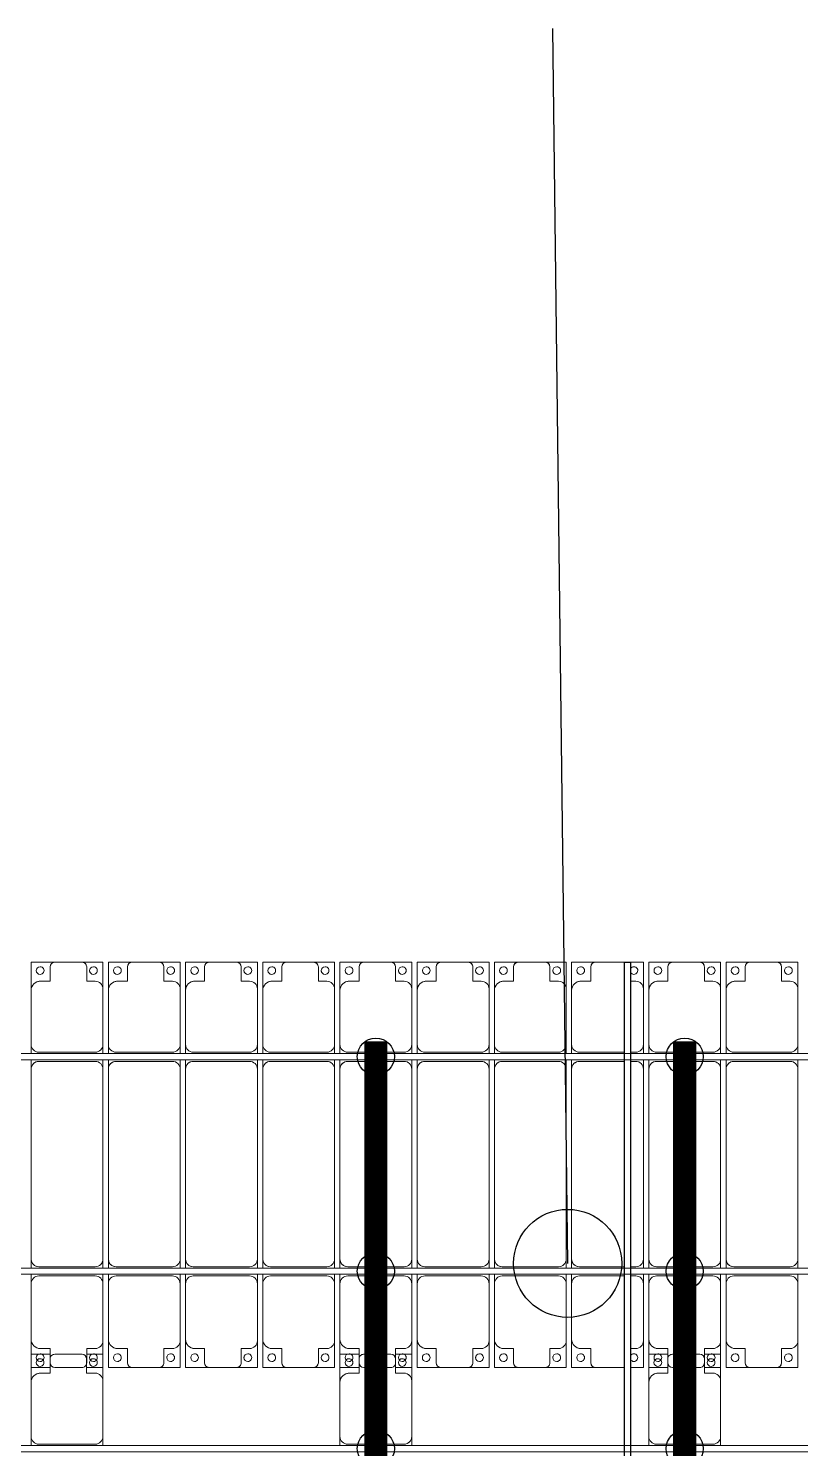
# Model space of a CAD drawing. Header units: millimetres. Extents: x -147246 to 112336, y -213734 to -86506.
# Drawn here: x -54364 to -49364, y -95705 to -86506 of the extents above; entities that cross this region are included whole.
import ezdxf

# ---------------------------------------------------------------- set-up
doc = ezdxf.new("R2010")
doc.units = ezdxf.units.MM
doc.layers.add('A-GENM', color=13, linetype='Continuous', lineweight=9)
doc.layers.add('S-BEAM', color=12, linetype='Continuous', lineweight=9)
for name, color, linetype in [('GC-BICH NEO', 6, 'Continuous'), ('GC-DAY NEO', 5, 'Continuous'), ('GC-HOP 40x60 GIA CUONG', 1, 'Continuous')]:
    doc.layers.add(name, color=color, linetype=linetype)

# ---------------------------------------------------------------- blocks, each defined once
blk = doc.blocks.new('Dải phao đi lại kèm đỡ invester - DẢI PHAO ĐI LẠI-15551-BỐ TRÍ KHUNG KẾT CẤU BÈ PIN 05')
at = {"layer": 'A-GENM', "color": 7}
for p, q in [((85758.4, 1312.2), (85911.8, 1312.2)), ((85758.4, 1129.7), (85758.4, 1312.2)), ((86088.2, 1312.2), (85911.8, 1312.2)), ((86088.2, 1312.2), (86223.4, 1312.2)), ((86223.4, 1312.2), (86223.4, 1139.7)), ((86258.4, 1312.2), (86411.8, 1312.2)), ((86258.4, 1129.7), (86258.4, 1312.2)), ((86588.2, 1312.2), (86411.8, 1312.2)), ((86588.2, 1312.2), (86723.4, 1312.2)), ((86723.4, 1312.2), (86723.4, 1139.7)), ((86758.4, 1312.2), (86911.8, 1312.2)), ((86758.4, 1129.7), (86758.4, 1312.2)), ((87088.2, 1312.2), (86911.8, 1312.2)), ((87088.2, 1312.2), (87223.4, 1312.2)), ((87223.4, 1312.2), (87223.4, 1139.7)), ((87258.4, 1312.2), (87411.8, 1312.2)), ((87258.4, 1129.7), (87258.4, 1312.2)), ((87588.2, 1312.2), (87411.8, 1312.2)), ((87588.2, 1312.2), (87723.4, 1312.2)), ((87723.4, 1312.2), (87723.4, 1139.7)), ((87758.4, 1312.2), (87911.8, 1312.2)), ((87758.4, 1129.7), (87758.4, 1312.2)), ((88088.2, 1312.2), (87911.8, 1312.2)), ((88088.2, 1312.2), (88223.4, 1312.2)), ((88223.4, 1312.2), (88223.4, 1139.7)), ((88258.4, 1312.2), (88411.8, 1312.2)), ((88258.4, 1129.7), (88258.4, 1312.2)), ((88588.2, 1312.2), (88411.8, 1312.2)), ((88588.2, 1312.2), (88723.4, 1312.2)), ((88723.4, 1312.2), (88723.4, 1139.7)), ((88758.4, 1312.2), (88911.8, 1312.2)), ((88758.4, 1129.7), (88758.4, 1312.2)), ((89088.2, 1312.2), (88911.8, 1312.2)), ((89088.2, 1312.2), (89223.4, 1312.2)), ((89223.4, 1312.2), (89223.4, 1139.7)), ((89258.4, 1312.2), (89411.8, 1312.2)), ((89258.4, 1129.7), (89258.4, 1312.2)), ((89588.2, 1312.2), (89411.8, 1312.2)), ((89588.2, 1312.2), (89599.8, 1312.2)), ((89639.8, 1312.2), (89723.4, 1312.2)), ((89723.4, 1312.2), (89723.4, 1139.7)), ((89758.4, 1312.2), (89911.8, 1312.2)), ((89758.4, 1129.7), (89758.4, 1312.2)), ((90088.2, 1312.2), (89911.8, 1312.2)), ((90088.2, 1312.2), (90223.4, 1312.2)), ((90223.4, 1312.2), (90223.4, 1139.7)), ((90258.4, 1312.2), (90411.8, 1312.2)), ((90258.4, 1129.7), (90258.4, 1312.2)), ((90588.2, 1312.2), (90411.8, 1312.2)), ((90588.2, 1312.2), (90723.4, 1312.2)), ((90723.4, 1312.2), (90723.4, 1139.7)), ((85881.8, 1282.2), (85881.8, 1189.7)), ((86118.2, 1189.7), (86118.2, 1282.2)), ((86381.8, 1282.2), (86381.8, 1189.7)), ((86618.2, 1189.7), (86618.2, 1282.2)), ((86881.8, 1282.2), (86881.8, 1189.7)), ((87118.2, 1189.7), (87118.2, 1282.2)), ((87381.8, 1282.2), (87381.8, 1189.7)), ((87618.2, 1189.7), (87618.2, 1282.2)), ((87881.8, 1282.2), (87881.8, 1189.7)), ((88118.2, 1189.7), (88118.2, 1282.2)), ((88381.8, 1282.2), (88381.8, 1189.7)), ((88618.2, 1189.7), (88618.2, 1282.2)), ((88881.8, 1282.2), (88881.8, 1189.7)), ((89118.2, 1189.7), (89118.2, 1282.2)), ((89381.8, 1282.2), (89381.8, 1189.7)), ((89881.8, 1282.2), (89881.8, 1189.7)), ((90118.2, 1189.7), (90118.2, 1282.2)), ((90381.8, 1282.2), (90381.8, 1189.7)), ((90618.2, 1189.7), (90618.2, 1282.2)), ((85758.4, 1129.7), (85758.4, 779.7)), ((85881.8, 1189.7), (85818.4, 1189.7)), ((86173.4, 1189.7), (86118.2, 1189.7)), ((86223.4, 779.7), (86223.4, 1139.7)), ((86258.4, 1129.7), (86258.4, 779.7)), ((86381.8, 1189.7), (86318.4, 1189.7)), ((86673.4, 1189.7), (86618.2, 1189.7)), ((86723.4, 779.7), (86723.4, 1139.7)), ((86758.4, 1129.7), (86758.4, 779.7)), ((86881.8, 1189.7), (86818.4, 1189.7)), ((87173.4, 1189.7), (87118.2, 1189.7)), ((87223.4, 779.7), (87223.4, 1139.7)), ((87258.4, 1129.7), (87258.4, 779.7)), ((87381.8, 1189.7), (87318.4, 1189.7)), ((87673.4, 1189.7), (87618.2, 1189.7)), ((87723.4, 779.7), (87723.4, 1139.7)), ((87758.4, 1129.7), (87758.4, 779.7)), ((87881.8, 1189.7), (87818.4, 1189.7)), ((88173.4, 1189.7), (88118.2, 1189.7)), ((88223.4, 779.7), (88223.4, 1139.7)), ((88258.4, 1129.7), (88258.4, 779.7)), ((88381.8, 1189.7), (88318.4, 1189.7)), ((88673.4, 1189.7), (88618.2, 1189.7)), ((88723.4, 779.7), (88723.4, 1139.7)), ((88758.4, 1129.7), (88758.4, 779.7)), ((88881.8, 1189.7), (88818.4, 1189.7)), ((89173.4, 1189.7), (89118.2, 1189.7)), ((89223.4, 779.7), (89223.4, 1139.7)), ((89258.4, 1129.7), (89258.4, 779.7)), ((89381.8, 1189.7), (89318.4, 1189.7)), ((89673.4, 1189.7), (89639.8, 1189.7)), ((89723.4, 779.7), (89723.4, 1139.7)), ((89758.4, 1129.7), (89758.4, 779.7)), ((89881.8, 1189.7), (89818.4, 1189.7)), ((90173.4, 1189.7), (90118.2, 1189.7)), ((90223.4, 779.7), (90223.4, 1139.7)), ((90258.4, 1129.7), (90258.4, 779.7)), ((90381.8, 1189.7), (90318.4, 1189.7)), ((90673.4, 1189.7), (90618.2, 1189.7)), ((90723.4, 779.7), (90723.4, 1139.7)), ((85758.4, 721.1), (85758.4, 779.7)), ((86223.4, 779.7), (86223.4, 721.1)), ((86258.4, 721.1), (86258.4, 779.7)), ((86723.4, 779.7), (86723.4, 721.1)), ((86758.4, 721.1), (86758.4, 779.7)), ((87223.4, 779.7), (87223.4, 721.1)), ((87258.4, 721.1), (87258.4, 779.7)), ((87723.4, 779.7), (87723.4, 721.1)), ((87758.4, 721.1), (87758.4, 779.7)), ((88223.4, 779.7), (88223.4, 721.1)), ((88258.4, 721.1), (88258.4, 779.7)), ((88723.4, 779.7), (88723.4, 721.1)), ((88758.4, 721.1), (88758.4, 779.7)), ((89223.4, 779.7), (89223.4, 721.1)), ((89258.4, 721.1), (89258.4, 779.7)), ((89723.4, 779.7), (89723.4, 721.1)), ((89758.4, 721.1), (89758.4, 779.7)), ((90223.4, 779.7), (90223.4, 721.1)), ((90258.4, 721.1), (90258.4, 779.7)), ((90723.4, 779.7), (90723.4, 721.1)), ((85758.4, 620.3), (85758.4, 681.1)), ((85808.4, 729.7), (86173.4, 729.7)), ((86173.4, 670.3), (85808.4, 670.3)), ((86223.4, 681.1), (86223.4, 620.3)), ((86258.4, 620.3), (86258.4, 681.1)), ((86308.4, 729.7), (86673.4, 729.7)), ((86673.4, 670.3), (86308.4, 670.3)), ((86723.4, 681.1), (86723.4, 620.3)), ((86758.4, 620.3), (86758.4, 681.1)), ((86808.4, 729.7), (87173.4, 729.7)), ((87173.4, 670.3), (86808.4, 670.3)), ((87223.4, 681.1), (87223.4, 620.3)), ((87258.4, 620.3), (87258.4, 681.1)), ((87308.4, 729.7), (87673.4, 729.7)), ((87673.4, 670.3), (87308.4, 670.3)), ((87723.4, 681.1), (87723.4, 620.3)), ((87758.4, 620.3), (87758.4, 681.1)), ((87808.4, 729.7), (88173.4, 729.7)), ((88173.4, 670.3), (87808.4, 670.3)), ((88223.4, 681.1), (88223.4, 620.3)), ((88258.4, 620.3), (88258.4, 681.1)), ((88308.4, 729.7), (88673.4, 729.7)), ((88673.4, 670.3), (88308.4, 670.3)), ((88723.4, 681.1), (88723.4, 620.3)), ((88758.4, 620.3), (88758.4, 681.1)), ((88808.4, 729.7), (89173.4, 729.7)), ((89173.4, 670.3), (88808.4, 670.3)), ((89223.4, 681.1), (89223.4, 620.3)), ((89258.4, 620.3), (89258.4, 681.1)), ((89308.4, 729.7), (89599.8, 729.7)), ((89599.8, 670.3), (89308.4, 670.3)), ((89639.8, 729.7), (89673.4, 729.7)), ((89673.4, 670.3), (89639.8, 670.3)), ((89723.4, 681.1), (89723.4, 620.3)), ((89758.4, 620.3), (89758.4, 681.1)), ((89808.4, 729.7), (90173.4, 729.7)), ((90173.4, 670.3), (89808.4, 670.3)), ((90223.4, 681.1), (90223.4, 620.3)), ((90258.4, 620.3), (90258.4, 681.1)), ((90308.4, 729.7), (90673.4, 729.7)), ((90673.4, 670.3), (90308.4, 670.3)), ((90723.4, 681.1), (90723.4, 620.3)), ((85758.4, 620.3), (85758.4, -610.3)), ((86223.4, -610.3), (86223.4, 620.3)), ((86258.4, 620.3), (86258.4, -610.3)), ((86723.4, -610.3), (86723.4, 620.3)), ((86758.4, 620.3), (86758.4, -610.3)), ((87223.4, -610.3), (87223.4, 620.3)), ((87258.4, 620.3), (87258.4, -610.3)), ((87723.4, -610.3), (87723.4, 620.3)), ((87758.4, 620.3), (87758.4, -610.3)), ((88223.4, -610.3), (88223.4, 620.3)), ((88258.4, 620.3), (88258.4, -610.3)), ((88723.4, -610.3), (88723.4, 620.3)), ((88758.4, 620.3), (88758.4, -610.3)), ((89223.4, -610.3), (89223.4, 620.3)), ((89258.4, 620.3), (89258.4, -610.3)), ((89723.4, -610.3), (89723.4, 620.3)), ((89758.4, 620.3), (89758.4, -610.3)), ((90223.4, -610.3), (90223.4, 620.3)), ((90258.4, 620.3), (90258.4, -610.3)), ((90723.4, -610.3), (90723.4, 620.3)), ((85758.4, -668.9), (85758.4, -610.3)), ((86223.4, -610.3), (86223.4, -668.9)), ((86258.4, -668.9), (86258.4, -610.3)), ((86723.4, -610.3), (86723.4, -668.9)), ((86758.4, -668.9), (86758.4, -610.3)), ((87223.4, -610.3), (87223.4, -668.9)), ((87258.4, -668.9), (87258.4, -610.3)), ((87723.4, -610.3), (87723.4, -668.9)), ((87758.4, -668.9), (87758.4, -610.3)), ((88223.4, -610.3), (88223.4, -668.9)), ((88258.4, -668.9), (88258.4, -610.3)), ((88723.4, -610.3), (88723.4, -668.9)), ((88758.4, -668.9), (88758.4, -610.3)), ((89223.4, -610.3), (89223.4, -668.9)), ((89258.4, -668.9), (89258.4, -610.3)), ((89723.4, -610.3), (89723.4, -668.9)), ((89758.4, -668.9), (89758.4, -610.3)), ((90223.4, -610.3), (90223.4, -668.9)), ((90258.4, -668.9), (90258.4, -610.3)), ((90723.4, -610.3), (90723.4, -668.9)), ((85758.4, -769.7), (85758.4, -708.9)), ((85808.4, -660.3), (86173.4, -660.3)), ((86173.4, -719.7), (85808.4, -719.7)), ((86223.4, -708.9), (86223.4, -769.7)), ((86258.4, -769.7), (86258.4, -708.9)), ((86308.4, -660.3), (86673.4, -660.3)), ((86673.4, -719.7), (86308.4, -719.7)), ((86723.4, -708.9), (86723.4, -769.7)), ((86758.4, -769.7), (86758.4, -708.9)), ((86808.4, -660.3), (87173.4, -660.3)), ((87173.4, -719.7), (86808.4, -719.7)), ((87223.4, -708.9), (87223.4, -769.7)), ((87258.4, -769.7), (87258.4, -708.9)), ((87308.4, -660.3), (87673.4, -660.3)), ((87673.4, -719.7), (87308.4, -719.7)), ((87723.4, -708.9), (87723.4, -769.7)), ((87758.4, -769.7), (87758.4, -708.9)), ((87808.4, -660.3), (88173.4, -660.3)), ((88173.4, -719.7), (87808.4, -719.7)), ((88223.4, -708.9), (88223.4, -769.7)), ((88258.4, -769.7), (88258.4, -708.9)), ((88308.4, -660.3), (88673.4, -660.3)), ((88673.4, -719.7), (88308.4, -719.7)), ((88723.4, -708.9), (88723.4, -769.7)), ((88758.4, -769.7), (88758.4, -708.9)), ((88808.4, -660.3), (89173.4, -660.3)), ((89173.4, -719.7), (88808.4, -719.7)), ((89223.4, -708.9), (89223.4, -769.7)), ((89258.4, -769.7), (89258.4, -708.9)), ((89308.4, -660.3), (89599.8, -660.3)), ((89599.8, -719.7), (89308.4, -719.7)), ((89639.8, -660.3), (89673.4, -660.3)), ((89673.4, -719.7), (89639.8, -719.7)), ((89723.4, -708.9), (89723.4, -769.7)), ((89758.4, -769.7), (89758.4, -708.9)), ((89808.4, -660.3), (90173.4, -660.3)), ((90173.4, -719.7), (89808.4, -719.7)), ((90223.4, -708.9), (90223.4, -769.7)), ((90258.4, -769.7), (90258.4, -708.9)), ((90308.4, -660.3), (90673.4, -660.3)), ((90673.4, -719.7), (90308.4, -719.7)), ((90723.4, -708.9), (90723.4, -769.7)), ((85758.4, -769.7), (85758.4, -1129.7)), ((86223.4, -1139.7), (86223.4, -769.7)), ((86258.4, -769.7), (86258.4, -1129.7)), ((86723.4, -1139.7), (86723.4, -769.7)), ((86758.4, -769.7), (86758.4, -1129.7)), ((87223.4, -1139.7), (87223.4, -769.7)), ((87258.4, -769.7), (87258.4, -1129.7)), ((87723.4, -1139.7), (87723.4, -769.7)), ((87758.4, -769.7), (87758.4, -1129.7)), ((88223.4, -1139.7), (88223.4, -769.7)), ((88258.4, -769.7), (88258.4, -1129.7)), ((88723.4, -1139.7), (88723.4, -769.7)), ((88758.4, -769.7), (88758.4, -1129.7)), ((89223.4, -1139.7), (89223.4, -769.7)), ((89258.4, -769.7), (89258.4, -1129.7)), ((89723.4, -1139.7), (89723.4, -769.7)), ((89758.4, -769.7), (89758.4, -1129.7)), ((90223.4, -1139.7), (90223.4, -769.7)), ((90258.4, -769.7), (90258.4, -1129.7)), ((90723.4, -1139.7), (90723.4, -769.7)), ((85758.4, -1312.2), (85758.4, -1129.7)), ((85818.4, -1189.7), (85881.8, -1189.7)), ((85881.8, -1189.7), (85881.8, -1282.2)), ((86118.2, -1282.2), (86118.2, -1189.7)), ((86118.2, -1189.7), (86173.4, -1189.7)), ((86223.4, -1139.7), (86223.4, -1312.2)), ((86258.4, -1312.2), (86258.4, -1129.7)), ((86318.4, -1189.7), (86381.8, -1189.7)), ((86381.8, -1189.7), (86381.8, -1282.2)), ((86618.2, -1282.2), (86618.2, -1189.7)), ((86618.2, -1189.7), (86673.4, -1189.7)), ((86723.4, -1139.7), (86723.4, -1312.2)), ((86758.4, -1312.2), (86758.4, -1129.7)), ((86818.4, -1189.7), (86881.8, -1189.7)), ((86881.8, -1189.7), (86881.8, -1282.2)), ((87118.2, -1282.2), (87118.2, -1189.7)), ((87118.2, -1189.7), (87173.4, -1189.7)), ((87223.4, -1139.7), (87223.4, -1312.2)), ((87258.4, -1312.2), (87258.4, -1129.7)), ((87318.4, -1189.7), (87381.8, -1189.7)), ((87381.8, -1189.7), (87381.8, -1282.2)), ((87618.2, -1282.2), (87618.2, -1189.7)), ((87618.2, -1189.7), (87673.4, -1189.7)), ((87723.4, -1139.7), (87723.4, -1312.2)), ((87758.4, -1312.2), (87758.4, -1129.7)), ((87818.4, -1189.7), (87881.8, -1189.7)), ((87881.8, -1189.7), (87881.8, -1282.2)), ((88118.2, -1282.2), (88118.2, -1189.7)), ((88118.2, -1189.7), (88173.4, -1189.7)), ((88223.4, -1139.7), (88223.4, -1312.2)), ((88258.4, -1312.2), (88258.4, -1129.7)), ((88318.4, -1189.7), (88381.8, -1189.7)), ((88381.8, -1189.7), (88381.8, -1282.2)), ((88618.2, -1282.2), (88618.2, -1189.7)), ((88618.2, -1189.7), (88673.4, -1189.7)), ((88723.4, -1139.7), (88723.4, -1312.2)), ((88758.4, -1312.2), (88758.4, -1129.7)), ((88818.4, -1189.7), (88881.8, -1189.7)), ((88881.8, -1189.7), (88881.8, -1282.2)), ((89118.2, -1282.2), (89118.2, -1189.7)), ((89118.2, -1189.7), (89173.4, -1189.7)), ((89223.4, -1139.7), (89223.4, -1312.2)), ((89258.4, -1312.2), (89258.4, -1129.7)), ((89318.4, -1189.7), (89381.8, -1189.7)), ((89381.8, -1189.7), (89381.8, -1282.2)), ((89639.8, -1189.7), (89673.4, -1189.7)), ((89723.4, -1139.7), (89723.4, -1312.2)), ((89758.4, -1312.2), (89758.4, -1129.7)), ((89818.4, -1189.7), (89881.8, -1189.7)), ((89881.8, -1189.7), (89881.8, -1282.2)), ((90118.2, -1282.2), (90118.2, -1189.7)), ((90118.2, -1189.7), (90173.4, -1189.7)), ((90223.4, -1139.7), (90223.4, -1312.2)), ((90258.4, -1312.2), (90258.4, -1129.7)), ((90318.4, -1189.7), (90381.8, -1189.7)), ((90381.8, -1189.7), (90381.8, -1282.2)), ((90618.2, -1282.2), (90618.2, -1189.7)), ((90618.2, -1189.7), (90673.4, -1189.7)), ((90723.4, -1139.7), (90723.4, -1312.2)), ((85881.6, -1312.2), (85758.4, -1312.2)), ((85911.8, -1312.2), (86088.2, -1312.2)), ((86223.4, -1312.2), (86118, -1312.2)), ((86411.8, -1312.2), (86258.4, -1312.2)), ((86411.8, -1312.2), (86588.2, -1312.2)), ((86723.4, -1312.2), (86588.2, -1312.2)), ((86911.8, -1312.2), (86758.4, -1312.2)), ((86911.8, -1312.2), (87088.2, -1312.2)), ((87223.4, -1312.2), (87088.2, -1312.2)), ((87411.8, -1312.2), (87258.4, -1312.2)), ((87411.8, -1312.2), (87588.2, -1312.2)), ((87723.4, -1312.2), (87588.2, -1312.2)), ((87881.6, -1312.2), (87758.4, -1312.2)), ((87911.8, -1312.2), (88088.2, -1312.2)), ((88223.4, -1312.2), (88118, -1312.2)), ((88411.8, -1312.2), (88258.4, -1312.2)), ((88411.8, -1312.2), (88588.2, -1312.2)), ((88723.4, -1312.2), (88588.2, -1312.2)), ((88911.8, -1312.2), (88758.4, -1312.2)), ((88911.8, -1312.2), (89088.2, -1312.2)), ((89223.4, -1312.2), (89088.2, -1312.2)), ((89411.8, -1312.2), (89258.4, -1312.2)), ((89411.8, -1312.2), (89588.2, -1312.2)), ((89599.8, -1312.2), (89588.2, -1312.2)), ((89723.4, -1312.2), (89639.8, -1312.2)), ((89881.6, -1312.2), (89758.4, -1312.2)), ((89911.8, -1312.2), (90088.2, -1312.2)), ((90223.4, -1312.2), (90118, -1312.2)), ((90411.8, -1312.2), (90258.4, -1312.2)), ((90411.8, -1312.2), (90588.2, -1312.2)), ((90723.4, -1312.2), (90588.2, -1312.2))]:
    blk.add_line(p, q, dxfattribs=at)
for centre, radius, start, end in [((85911.8, 1282.2), 30, 90, 180), ((85911.8, 1282.2), 30, 90, 150), ((86088.2, 1282.2), 30, 0, 90), ((86088.2, 1282.2), 30, 30, 90), ((86411.8, 1282.2), 30, 90, 180), ((86411.8, 1282.2), 30, 90, 150), ((86588.2, 1282.2), 30, 0, 90), ((86588.2, 1282.2), 30, 30, 90), ((86911.8, 1282.2), 30, 90, 180), ((86911.8, 1282.2), 30, 90, 150), ((87088.2, 1282.2), 30, 0, 90), ((87088.2, 1282.2), 30, 30, 90), ((87411.8, 1282.2), 30, 90, 180), ((87411.8, 1282.2), 30, 90, 150), ((87588.2, 1282.2), 30, 360, 90), ((87588.2, 1282.2), 30, 30, 90), ((87911.8, 1282.2), 30, 90, 180), ((87911.8, 1282.2), 30, 90, 150), ((88088.2, 1282.2), 30, 0, 90), ((88088.2, 1282.2), 30, 30, 90), ((88411.8, 1282.2), 30, 90, 180), ((88411.8, 1282.2), 30, 90, 150), ((88588.2, 1282.2), 30, 360, 90), ((88588.2, 1282.2), 30, 30, 90), ((88911.8, 1282.2), 30, 90, 180), ((88911.8, 1282.2), 30, 90, 143.09865), ((89088.2, 1282.2), 30, 0, 90), ((89088.2, 1282.2), 30, 30, 90), ((89411.8, 1282.2), 30, 90, 180), ((89411.8, 1282.2), 30, 90, 150), ((89588.2, 1282.2), 30, 75, 90), ((89588.2, 1282.2), 30, 75, 90), ((89911.8, 1282.2), 30, 90, 180), ((89911.8, 1282.2), 30, 90, 150), ((90088.2, 1282.2), 30, 360, 90), ((90088.2, 1282.2), 30, 30, 90), ((90411.8, 1282.2), 30, 90, 180), ((90411.8, 1282.2), 30, 90, 150), ((90588.2, 1282.2), 30, 0, 90), ((90588.2, 1282.2), 30, 30, 90), ((85816.8, 1258.6), 25, 90, 270), ((85816.8, 1258.6), 25, 270, 90), ((86161.8, 1258.6), 25, 90, 270), ((86161.8, 1258.6), 25, 180, 195), ((86161.8, 1258.6), 25, 270, 90), ((86316.8, 1258.6), 25, 90, 270), ((86316.8, 1258.6), 25, 270, 90), ((86661.8, 1258.6), 25, 90, 270), ((86661.8, 1258.6), 25, 180, 195), ((86661.8, 1258.6), 25, 270, 90), ((86816.8, 1258.6), 25, 90, 270), ((86816.8, 1258.6), 25, 270, 90), ((87161.8, 1258.6), 25, 90, 270), ((87161.8, 1258.6), 25, 180, 195), ((87161.8, 1258.6), 25, 270, 90), ((87316.8, 1258.6), 25, 90, 270), ((87316.8, 1258.6), 25, 270, 90), ((87661.8, 1258.6), 25, 90, 270), ((87661.8, 1258.6), 25, 180, 195), ((87661.8, 1258.6), 25, 270, 90), ((87816.8, 1258.6), 25, 90, 270), ((87816.8, 1258.6), 25, 270, 90), ((88161.8, 1258.6), 25, 90, 270), ((88161.8, 1258.6), 25, 180, 195), ((88161.8, 1258.6), 25, 270, 90), ((88316.8, 1258.6), 25, 90, 270), ((88316.8, 1258.6), 25, 270, 90), ((88661.8, 1258.6), 25, 90, 270), ((88661.8, 1258.6), 25, 180, 195), ((88661.8, 1258.6), 25, 270, 90), ((88816.8, 1258.6), 25, 90, 270), ((88816.8, 1258.6), 25, 270, 90), ((89161.8, 1258.6), 25, 90, 270), ((89161.8, 1258.6), 25, 180, 195), ((89161.8, 1258.6), 25, 270, 90), ((89316.8, 1258.6), 25, 90, 270), ((89316.8, 1258.6), 25, 270, 90), ((89661.8, 1258.6), 25, 90, 150), ((89661.8, 1258.6), 25, 210, 270), ((89661.8, 1258.6), 25, 270, 90), ((89816.8, 1258.6), 25, 90, 270), ((89816.8, 1258.6), 25, 270, 90), ((90161.8, 1258.6), 25, 90, 270), ((90161.8, 1258.6), 25, 180, 195), ((90161.8, 1258.6), 25, 270, 90), ((90316.8, 1258.6), 25, 90, 270), ((90316.8, 1258.6), 25, 270, 90), ((90661.8, 1258.6), 25, 90, 270), ((90661.8, 1258.6), 25, 180, 195), ((90661.8, 1258.6), 25, 270, 90), ((85818.4, 1129.7), 60, 90, 180), ((85818.4, 1129.7), 60, 90, 120), ((86173.4, 1139.7), 50, 0, 90), ((86173.4, 1139.7), 50, 45, 90), ((86318.4, 1129.7), 60, 90, 180), ((86318.4, 1129.7), 60, 90, 120), ((86673.4, 1139.7), 50, 360, 90), ((86673.4, 1139.7), 50, 45, 90), ((86818.4, 1129.7), 60, 90, 180), ((86818.4, 1129.7), 60, 90, 120), ((87173.4, 1139.7), 50, 0, 90), ((87173.4, 1139.7), 50, 45, 90), ((87318.4, 1129.7), 60, 90, 180), ((87318.4, 1129.7), 60, 90, 120), ((87673.4, 1139.7), 50, 360, 90), ((87673.4, 1139.7), 50, 45, 90), ((87818.4, 1129.7), 60, 90, 180), ((87818.4, 1129.7), 60, 90, 120), ((88173.4, 1139.7), 50, 360, 90), ((88173.4, 1139.7), 50, 45, 90), ((88318.4, 1129.7), 60, 90, 180), ((88318.4, 1129.7), 60, 90, 120), ((88673.4, 1139.7), 50, 360, 90), ((88673.4, 1139.7), 50, 45, 90), ((88818.4, 1129.7), 60, 90, 180), ((88818.4, 1129.7), 60, 90, 120), ((89173.4, 1139.7), 50, 360, 90), ((89173.4, 1139.7), 50, 45, 90), ((89318.4, 1129.7), 60, 90, 180), ((89318.4, 1129.7), 60, 90, 120), ((89673.4, 1139.7), 50, 0, 90), ((89673.4, 1139.7), 50, 45, 90), ((89818.4, 1129.7), 60, 90, 180), ((89818.4, 1129.7), 60, 90, 120), ((90173.4, 1139.7), 50, 360, 90), ((90173.4, 1139.7), 50, 45, 90), ((90318.4, 1129.7), 60, 90, 180), ((90318.4, 1129.7), 60, 90, 120), ((90673.4, 1139.7), 50, 0, 90), ((90673.4, 1139.7), 50, 45, 90), ((85808.4, 779.7), 50, 180, 270), ((85808.4, 779.7), 50, 225, 270), ((86173.4, 779.7), 50, 270, 0), ((86173.4, 779.7), 50, 270, 315), ((86308.4, 779.7), 50, 180, 270), ((86308.4, 779.7), 50, 225, 270), ((86673.4, 779.7), 50, 270, 0), ((86673.4, 779.7), 50, 270, 315), ((86808.4, 779.7), 50, 180, 270), ((86808.4, 779.7), 50, 225, 270), ((87173.4, 779.7), 50, 270, 360), ((87173.4, 779.7), 50, 270, 315), ((87308.4, 779.7), 50, 180, 270), ((87308.4, 779.7), 50, 225, 270), ((87673.4, 779.7), 50, 270, 360), ((87673.4, 779.7), 50, 270, 315), ((87808.4, 779.7), 50, 180, 270), ((87808.4, 779.7), 50, 225, 270), ((88173.4, 779.7), 50, 270, 0), ((88173.4, 779.7), 50, 270, 315), ((88308.4, 779.7), 50, 180, 270), ((88308.4, 779.7), 50, 225, 270), ((88673.4, 779.7), 50, 270, 360), ((88673.4, 779.7), 50, 270, 315), ((88808.4, 779.7), 50, 180, 270), ((88808.4, 779.7), 50, 225, 270), ((89173.4, 779.7), 50, 270, 360), ((89173.4, 779.7), 50, 270, 315), ((89308.4, 779.7), 50, 180, 270), ((89308.4, 779.7), 50, 225, 270), ((89673.4, 779.7), 50, 270, 0), ((89673.4, 779.7), 50, 270, 315), ((89808.4, 779.7), 50, 180, 270), ((89808.4, 779.7), 50, 225, 270), ((90173.4, 779.7), 50, 270, 0), ((90173.4, 779.7), 50, 270, 315), ((90308.4, 779.7), 50, 180, 270), ((90308.4, 779.7), 50, 225, 270), ((90673.4, 779.7), 50, 270, 0), ((90673.4, 779.7), 50, 270, 315), ((85808.4, 620.3), 50, 90, 180), ((85808.4, 620.3), 50, 90, 165), ((86173.4, 620.3), 50, 0, 90), ((86173.4, 620.3), 50, 0, 90), ((86308.4, 620.3), 50, 90, 180), ((86308.4, 620.3), 50, 90, 165), ((86673.4, 620.3), 50, 360, 90), ((86673.4, 620.3), 50, 360, 90), ((86808.4, 620.3), 50, 90, 180), ((86808.4, 620.3), 50, 90, 165), ((87173.4, 620.3), 50, 360, 90), ((87173.4, 620.3), 50, 360, 90), ((87308.4, 620.3), 50, 90, 180), ((87308.4, 620.3), 50, 90, 165), ((87673.4, 620.3), 50, 0, 90), ((87673.4, 620.3), 50, 0, 90), ((87808.4, 620.3), 50, 90, 180), ((87808.4, 620.3), 50, 90, 165), ((88173.4, 620.3), 50, 360, 90), ((88173.4, 620.3), 50, 360, 90), ((88308.4, 620.3), 50, 90, 180), ((88308.4, 620.3), 50, 90, 165), ((88673.4, 620.3), 50, 0, 90), ((88673.4, 620.3), 50, 0, 90), ((88808.4, 620.3), 50, 90, 180), ((88808.4, 620.3), 50, 90, 165), ((89173.4, 620.3), 50, 360, 90), ((89173.4, 620.3), 50, 360, 90), ((89308.4, 620.3), 50, 90, 180), ((89308.4, 620.3), 50, 90, 165), ((89673.4, 620.3), 50, 0, 90), ((89673.4, 620.3), 50, 0, 90), ((89808.4, 620.3), 50, 90, 180), ((89808.4, 620.3), 50, 90, 165), ((90173.4, 620.3), 50, 0, 90), ((90173.4, 620.3), 50, 0, 90), ((90308.4, 620.3), 50, 90, 180), ((90308.4, 620.3), 50, 90, 165), ((90673.4, 620.3), 50, 360, 90), ((90673.4, 620.3), 50, 360, 90), ((85808.4, -610.3), 50, 180, 270), ((85808.4, -610.3), 50, 180, 255), ((86173.4, -610.3), 50, 270, 360), ((86173.4, -610.3), 50, 315, 360), ((86308.4, -610.3), 50, 180, 270), ((86308.4, -610.3), 50, 180, 255), ((86673.4, -610.3), 50, 270, 0), ((86673.4, -610.3), 50, 315, 0), ((86808.4, -610.3), 50, 180, 270), ((86808.4, -610.3), 50, 180, 255), ((87173.4, -610.3), 50, 270, 0), ((87173.4, -610.3), 50, 315, 0), ((87308.4, -610.3), 50, 180, 270), ((87308.4, -610.3), 50, 180, 255), ((87673.4, -610.3), 50, 270, 0), ((87673.4, -610.3), 50, 315, 360), ((87808.4, -610.3), 50, 180, 270), ((87808.4, -610.3), 50, 180, 255), ((88173.4, -610.3), 50, 270, 0), ((88173.4, -610.3), 50, 315, 0), ((88308.4, -610.3), 50, 180, 270), ((88308.4, -610.3), 50, 180, 255), ((88673.4, -610.3), 50, 270, 0), ((88673.4, -610.3), 50, 315, 0), ((88808.4, -610.3), 50, 180, 270), ((88808.4, -610.3), 50, 180, 255), ((89173.4, -610.3), 50, 270, 360), ((89173.4, -610.3), 50, 315, 360), ((89308.4, -610.3), 50, 180, 270), ((89308.4, -610.3), 50, 180, 255), ((89673.4, -610.3), 50, 270, 360), ((89673.4, -610.3), 50, 315, 0), ((89808.4, -610.3), 50, 180, 270), ((89808.4, -610.3), 50, 180, 255), ((90173.4, -610.3), 50, 270, 360), ((90173.4, -610.3), 50, 315, 0), ((90308.4, -610.3), 50, 180, 270), ((90308.4, -610.3), 50, 180, 255), ((90673.4, -610.3), 50, 270, 360), ((90673.4, -610.3), 50, 315, 360), ((85808.4, -769.7), 50, 90, 180), ((85808.4, -769.7), 50, 90, 135), ((86173.4, -769.7), 50, 360, 90), ((86173.4, -769.7), 50, 45, 90), ((86308.4, -769.7), 50, 90, 180), ((86308.4, -769.7), 50, 90, 135), ((86673.4, -769.7), 50, 0, 90), ((86673.4, -769.7), 50, 45, 90), ((86808.4, -769.7), 50, 90, 180), ((86808.4, -769.7), 50, 90, 135), ((87173.4, -769.7), 50, 0, 90), ((87173.4, -769.7), 50, 45, 90), ((87308.4, -769.7), 50, 90, 180), ((87308.4, -769.7), 50, 90, 135), ((87673.4, -769.7), 50, 0, 90), ((87673.4, -769.7), 50, 45, 90), ((87808.4, -769.7), 50, 90, 180), ((87808.4, -769.7), 50, 90, 135), ((88173.4, -769.7), 50, 360, 90), ((88173.4, -769.7), 50, 45, 90), ((88308.4, -769.7), 50, 90, 180), ((88308.4, -769.7), 50, 90, 135), ((88673.4, -769.7), 50, 0, 90), ((88673.4, -769.7), 50, 45, 90), ((88808.4, -769.7), 50, 90, 180), ((88808.4, -769.7), 50, 90, 135), ((89173.4, -769.7), 50, 360, 90), ((89173.4, -769.7), 50, 45, 90), ((89308.4, -769.7), 50, 90, 180), ((89308.4, -769.7), 50, 90, 135), ((89673.4, -769.7), 50, 360, 90), ((89673.4, -769.7), 50, 45, 90), ((89808.4, -769.7), 50, 90, 180), ((89808.4, -769.7), 50, 90, 135), ((90173.4, -769.7), 50, 0, 90), ((90173.4, -769.7), 50, 45, 90), ((90308.4, -769.7), 50, 90, 180), ((90308.4, -769.7), 50, 90, 135), ((90673.4, -769.7), 50, 360, 90), ((90673.4, -769.7), 50, 45, 90), ((85818.4, -1129.7), 60, 180, 270), ((85818.4, -1129.7), 60, 240, 270), ((86173.4, -1139.7), 50, 270, 360), ((86173.4, -1139.7), 50, 270, 315), ((86318.4, -1129.7), 60, 180, 270), ((86318.4, -1129.7), 60, 240, 270), ((86673.4, -1139.7), 50, 270, 0), ((86673.4, -1139.7), 50, 270, 315), ((86818.4, -1129.7), 60, 180, 270), ((86818.4, -1129.7), 60, 240, 270), ((87173.4, -1139.7), 50, 270, 0), ((87173.4, -1139.7), 50, 270, 315), ((87318.4, -1129.7), 60, 180, 270), ((87318.4, -1129.7), 60, 240, 270), ((87673.4, -1139.7), 50, 270, 360), ((87673.4, -1139.7), 50, 270, 315), ((87818.4, -1129.7), 60, 180, 270), ((87818.4, -1129.7), 60, 240, 270), ((88173.4, -1139.7), 50, 270, 0), ((88173.4, -1139.7), 50, 270, 315), ((88318.4, -1129.7), 60, 180, 270), ((88318.4, -1129.7), 60, 240, 270), ((88673.4, -1139.7), 50, 270, 0), ((88673.4, -1139.7), 50, 270, 315), ((88818.4, -1129.7), 60, 180, 270), ((88818.4, -1129.7), 60, 240, 270), ((89173.4, -1139.7), 50, 270, 360), ((89173.4, -1139.7), 50, 270, 315), ((89318.4, -1129.7), 60, 180, 270), ((89318.4, -1129.7), 60, 240, 270), ((89673.4, -1139.7), 50, 270, 0), ((89673.4, -1139.7), 50, 270, 315), ((89818.4, -1129.7), 60, 180, 270), ((89818.4, -1129.7), 60, 240, 270), ((90173.4, -1139.7), 50, 270, 0), ((90173.4, -1139.7), 50, 270, 315), ((90318.4, -1129.7), 60, 180, 270), ((90318.4, -1129.7), 60, 240, 270), ((90673.4, -1139.7), 50, 270, 360), ((90673.4, -1139.7), 50, 270, 315), ((85816.8, -1248.6), 25, 90, 270), ((85816.8, -1248.6), 25, 270, 90), ((85911.8, -1282.2), 30, 180, 270), ((86088.2, -1282.2), 30, 270, 0), ((86161.8, -1248.6), 25, 90, 270), ((86161.8, -1248.6), 25, 270, 90), ((86316.8, -1248.6), 25, 90, 270), ((86316.8, -1248.6), 25, 270, 90), ((86411.8, -1282.2), 30, 180, 270), ((86588.2, -1282.2), 30, 270, 0), ((86661.8, -1248.6), 25, 90, 270), ((86661.8, -1248.6), 25, 165, 180), ((86661.8, -1248.6), 25, 270, 90), ((86816.8, -1248.6), 25, 90, 270), ((86816.8, -1248.6), 25, 270, 90), ((86911.8, -1282.2), 30, 180, 270), ((87088.2, -1282.2), 30, 270, 0), ((87161.8, -1248.6), 25, 90, 270), ((87161.8, -1248.6), 25, 165, 180), ((87161.8, -1248.6), 25, 270, 90), ((87316.8, -1248.6), 25, 90, 270), ((87316.8, -1248.6), 25, 270, 90), ((87411.8, -1282.2), 30, 180, 270), ((87588.2, -1282.2), 30, 270, 360), ((87661.8, -1248.6), 25, 90, 270), ((87661.8, -1248.6), 25, 165, 180), ((87661.8, -1248.6), 25, 270, 90), ((87816.8, -1248.6), 25, 90, 270), ((87816.8, -1248.6), 25, 270, 90), ((87911.8, -1282.2), 30, 180, 270), ((88088.2, -1282.2), 30, 270, 0), ((88161.8, -1248.6), 25, 90, 270), ((88161.8, -1248.6), 25, 270, 90), ((88316.8, -1248.6), 25, 90, 270), ((88316.8, -1248.6), 25, 270, 90), ((88411.8, -1282.2), 30, 180, 270), ((88588.2, -1282.2), 30, 270, 0), ((88661.8, -1248.6), 25, 90, 270), ((88661.8, -1248.6), 25, 165, 180), ((88661.8, -1248.6), 25, 270, 90), ((88816.8, -1248.6), 25, 90, 270), ((88816.8, -1248.6), 25, 270, 90), ((88911.8, -1282.2), 30, 180, 270), ((89088.2, -1282.2), 30, 270, 0), ((89161.8, -1248.6), 25, 90, 270), ((89161.8, -1248.6), 25, 165, 180), ((89161.8, -1248.6), 25, 270, 90), ((89316.8, -1248.6), 25, 90, 270), ((89316.8, -1248.6), 25, 270, 90), ((89411.8, -1282.2), 30, 180, 270), ((89661.8, -1248.6), 25, 90, 150), ((89661.8, -1248.6), 25, 210, 270), ((89661.8, -1248.6), 25, 270, 90), ((89816.8, -1248.6), 25, 90, 270), ((89816.8, -1248.6), 25, 270, 90), ((89911.8, -1282.2), 30, 180, 270), ((90088.2, -1282.2), 30, 270, 0), ((90161.8, -1248.6), 25, 90, 270), ((90161.8, -1248.6), 25, 270, 90), ((90316.8, -1248.6), 25, 90, 270), ((90316.8, -1248.6), 25, 270, 90), ((90411.8, -1282.2), 30, 180, 270), ((90588.2, -1282.2), 30, 270, 360), ((90661.8, -1248.6), 25, 90, 270), ((90661.8, -1248.6), 25, 165, 180), ((90661.8, -1248.6), 25, 270, 90), ((86411.8, -1282.2), 30, 210, 270), ((86588.2, -1282.2), 30, 270, 330), ((86911.8, -1282.2), 30, 210, 270), ((87088.2, -1282.2), 30, 270, 330), ((87411.8, -1282.2), 30, 210, 270), ((87588.2, -1282.2), 30, 270, 330), ((88411.8, -1282.2), 30, 210, 270), ((88588.2, -1282.2), 30, 270, 330), ((88911.8, -1282.2), 30, 216.93404, 270), ((89088.2, -1282.2), 30, 270, 330), ((89411.8, -1282.2), 30, 210, 270), ((89588.2, -1282.2), 30, 270, 285), ((89588.2, -1282.2), 30, 270, 285), ((90411.8, -1282.2), 30, 210, 270), ((90588.2, -1282.2), 30, 270, 330)]:
    blk.add_arc(centre, radius, start, end, dxfattribs=at)
blk = doc.blocks.new('Dầm C52 - Dầm C52-18760-BỐ TRÍ KHUNG KẾT CẤU BÈ PIN 05')
at = {"layer": 'S-BEAM', "color": 1}
for p, q in [((-74474.317946, 20), (74474.317946, 20)), ((74474.317946, -20), (-74474.317946, -20))]:
    blk.add_line(p, q, dxfattribs=at)
blk = doc.blocks.new('Dầm C52 - Dầm C52-18761-BỐ TRÍ KHUNG KẾT CẤU BÈ PIN 05')
at = {"layer": 'S-BEAM', "color": 1}
for p, q in [((-74474.3, 20), (74474.3, 20)), ((74474.3, -20), (-74474.3, -20))]:
    blk.add_line(p, q, dxfattribs=at)
blk = doc.blocks.new('Dai phao do pin - DẢI PHAO ĐỠ PIN-30757-BỐ TRÍ KHUNG KẾT CẤU BÈ PIN 05')
at = {"layer": 'A-GENM', "color": 7}
for p, q in [((-1312.2, 223.4), (-1139.7, 223.4)), ((-1312.2, 118.4), (-1312.2, 223.4)), ((-779.7, 223.4), (-1139.7, 223.4)), ((-779.7, 223.4), (-721.1, 223.4)), ((-1189.7, 118.2), (-1282.2, 118.2)), ((-1189.7, 173.4), (-1189.7, 118.2)), ((-729.7, -191.6), (-729.7, 173.4)), ((-1312.2, 88.2), (-1312.2, -88.2)), ((-1312.2, -241.6), (-1312.2, -118)), ((-1282.2, -118.2), (-1189.7, -118.2)), ((-1189.7, -118.2), (-1189.7, -181.6)), ((-1129.7, -241.6), (-1312.2, -241.6)), ((-1129.7, -241.6), (-779.7, -241.6)), ((-721.1, -241.6), (-779.7, -241.6))]:
    blk.add_line(p, q, dxfattribs=at)
for centre, radius, start, end in [((-1258.6, 161.8), 25, 360, 180), ((-1139.7, 173.4), 50, 90, 180), ((-1139.7, 173.4), 50, 135, 180), ((-779.7, 173.4), 50, 0, 90), ((-779.7, 173.4), 50, 0, 45), ((-1282.2, 88.2), 30, 90, 180), ((-1258.6, 161.8), 25, 180, 360), ((-1282.2, -88.2), 30, 180, 270), ((-1258.6, -183.2), 25, 360, 180), ((-1258.6, -183.2), 25, 180, 360), ((-1129.7, -181.6), 60, 180, 270), ((-1129.7, -181.6), 60, 180, 210), ((-779.7, -191.6), 50, 270, 0), ((-779.7, -191.6), 50, 315, 0)]:
    blk.add_arc(centre, radius, start, end, dxfattribs=at)
blk = doc.blocks.new('Dai phao do pin - DẢI PHAO ĐỠ PIN-30788-BỐ TRÍ KHUNG KẾT CẤU BÈ PIN 05')
at = {"layer": 'A-GENM', "color": 7}
for p, q in [((-1312.2, 223.4), (-1139.7, 223.4)), ((-1312.2, 118.4), (-1312.2, 223.4)), ((-779.7, 223.4), (-1139.7, 223.4)), ((-779.7, 223.4), (-721.1, 223.4)), ((-1189.7, 118.2), (-1282.2, 118.2)), ((-1189.7, 173.4), (-1189.7, 118.2)), ((-729.7, -191.6), (-729.7, 173.4)), ((-1312.2, 88.2), (-1312.2, -88.2)), ((-1312.2, -241.6), (-1312.2, -118)), ((-1282.2, -118.2), (-1189.7, -118.2)), ((-1189.7, -118.2), (-1189.7, -181.6)), ((-1129.7, -241.6), (-1312.2, -241.6)), ((-1129.7, -241.6), (-779.7, -241.6)), ((-721.1, -241.6), (-779.7, -241.6))]:
    blk.add_line(p, q, dxfattribs=at)
for centre, radius, start, end in [((-1258.6, 161.8), 25, 360, 180), ((-1139.7, 173.4), 50, 90, 180), ((-1139.7, 173.4), 50, 135, 180), ((-779.7, 173.4), 50, 0, 90), ((-779.7, 173.4), 50, 0, 45), ((-1282.2, 88.2), 30, 90, 180), ((-1258.6, 161.8), 25, 180, 360), ((-1282.2, -88.2), 30, 180, 270), ((-1258.6, -183.2), 25, 360, 180), ((-1258.6, -183.2), 25, 180, 360), ((-1129.7, -181.6), 60, 180, 270), ((-1129.7, -181.6), 60, 180, 210), ((-779.7, -191.6), 50, 270, 0), ((-779.7, -191.6), 50, 315, 0)]:
    blk.add_arc(centre, radius, start, end, dxfattribs=at)
blk = doc.blocks.new('Dai phao do pin - DẢI PHAO ĐỠ PIN-30819-BỐ TRÍ KHUNG KẾT CẤU BÈ PIN 05')
at = {"layer": 'A-GENM', "color": 7}
for p, q in [((-1312.2, 223.4), (-1139.7, 223.4)), ((-1312.2, 118.4), (-1312.2, 223.4)), ((-779.7, 223.4), (-1139.7, 223.4)), ((-779.7, 223.4), (-721.1, 223.4)), ((-1189.7, 118.2), (-1282.2, 118.2)), ((-1189.7, 173.4), (-1189.7, 118.2)), ((-729.7, -191.6), (-729.7, 173.4)), ((-1312.2, 88.2), (-1312.2, -88.2)), ((-1312.2, -241.6), (-1312.2, -118)), ((-1282.2, -118.2), (-1189.7, -118.2)), ((-1189.7, -118.2), (-1189.7, -181.6)), ((-1129.7, -241.6), (-1312.2, -241.6)), ((-1129.7, -241.6), (-779.7, -241.6)), ((-721.1, -241.6), (-779.7, -241.6))]:
    blk.add_line(p, q, dxfattribs=at)
for centre, radius, start, end in [((-1258.6, 161.8), 25, 360, 180), ((-1139.7, 173.4), 50, 90, 180), ((-1139.7, 173.4), 50, 135, 180), ((-779.7, 173.4), 50, 0, 90), ((-779.7, 173.4), 50, 0, 45), ((-1282.2, 88.2), 30, 90, 180), ((-1258.6, 161.8), 25, 180, 360), ((-1282.2, -88.2), 30, 180, 270), ((-1258.6, -183.2), 25, 360, 180), ((-1258.6, -183.2), 25, 180, 360), ((-1129.7, -181.6), 60, 180, 270), ((-1129.7, -181.6), 60, 180, 210), ((-779.7, -191.6), 50, 270, 0), ((-779.7, -191.6), 50, 315, 0)]:
    blk.add_arc(centre, radius, start, end, dxfattribs=at)
blk = doc.blocks.new('Dầm C52 - Hộp 40x60-25898-BỐ TRÍ KHUNG KẾT CẤU BÈ PIN 05')
at = {"layer": 'S-BEAM', "color": 3, "lineweight": 25}
for p, q in [((-55982.1, -20), (-55982.1, 20)), ((-55982.1, 20), (55982.1, 20)), ((55982.1, -20), (-55982.1, -20))]:
    blk.add_line(p, q, dxfattribs=at)
blk = doc.blocks.new('HOBANMONG_BEPIN 5_rvt-1-BỐ TRÍ KHUNG KẾT CẤU BÈ PIN 05')
at = {"layer": 'A-GENM', "color": 3, "lineweight": 25}
for name, p, rotation in [('Dải phao đi lại kèm đỡ invester - DẢI PHAO ĐI LẠI-15551-BỐ TRÍ KHUNG KẾT CẤU BÈ PIN 05', (-140105.3, -93866.7), 359.9997710135151), ('Dai phao do pin - DẢI PHAO ĐỠ PIN-30757-BỐ TRÍ KHUNG KẾT CẤU BÈ PIN 05', (-54105.5, -96406), 269.9997710125194), ('Dai phao do pin - DẢI PHAO ĐỠ PIN-30788-BỐ TRÍ KHUNG KẾT CẤU BÈ PIN 05', (-52105.5, -96406), 269.9997710125194), ('Dai phao do pin - DẢI PHAO ĐỠ PIN-30819-BỐ TRÍ KHUNG KẾT CẤU BÈ PIN 05', (-50105.5, -96406), 269.9997710125194)]:
    blk.add_blockref(name, p, dxfattribs=dict(at, rotation=rotation))
at = {"layer": 'S-BEAM', "color": 3, "lineweight": 25}
for name, p, rotation in [('Dầm C52 - Hộp 40x60-25898-BỐ TRÍ KHUNG KẾT CẤU BÈ PIN 05', (-50485.7, -148537), 269.9997710125197), ('Dầm C52 - Dầm C52-18760-BỐ TRÍ KHUNG KẾT CẤU BÈ PIN 05', (-66079.8, -93165.9), 179.9997710135151), ('Dầm C52 - Dầm C52-18761-BỐ TRÍ KHUNG KẾT CẤU BÈ PIN 05', (-66079.8, -94555.9), 179.9997710135151), ('Dầm C52 - Dầm C52-18761-BỐ TRÍ KHUNG KẾT CẤU BÈ PIN 05', (-66079.8, -95704.9), 179.9997710135151)]:
    blk.add_blockref(name, p, dxfattribs=dict(at, rotation=rotation))

msp = doc.modelspace()

# ---------------------------------------------------------------- linework, layer by layer
at = {"layer": 'GC-BICH NEO'}
msp.add_circle((-50872.6, -94505.2), 350, dxfattribs=at)
at = {"layer": 'GC-DAY NEO'}
msp.add_line((-50872.6, -94505.2), (-50969.7, -86505.8), dxfattribs=at)
at = {"layer": 'GC-HOP 40x60 GIA CUONG', "const_width": 150}
for points in [[(-52114.6, -108065.9), (-52114.6, -93065.9)], [(-50114.6, -108065.9), (-50114.6, -93065.9)]]:
    msp.add_lwpolyline(points, dxfattribs=at)
at = {"layer": 'GC-HOP 40x60 GIA CUONG'}
for centre in [(-52114.6, -93165.9), (-50114.6, -93165.9), (-52114.6, -94555.9), (-50114.6, -94555.9), (-52114.6, -95704.9), (-50114.6, -95704.9)]:
    msp.add_circle(centre, 120, dxfattribs=at)

# ---------------------------------------------------------------- block references
at = {"lineweight": 5}
msp.add_blockref('HOBANMONG_BEPIN 5_rvt-1-BỐ TRÍ KHUNG KẾT CẤU BÈ PIN 05', (0, 0), dxfattribs=at)

doc.saveas('drawing.dxf')
